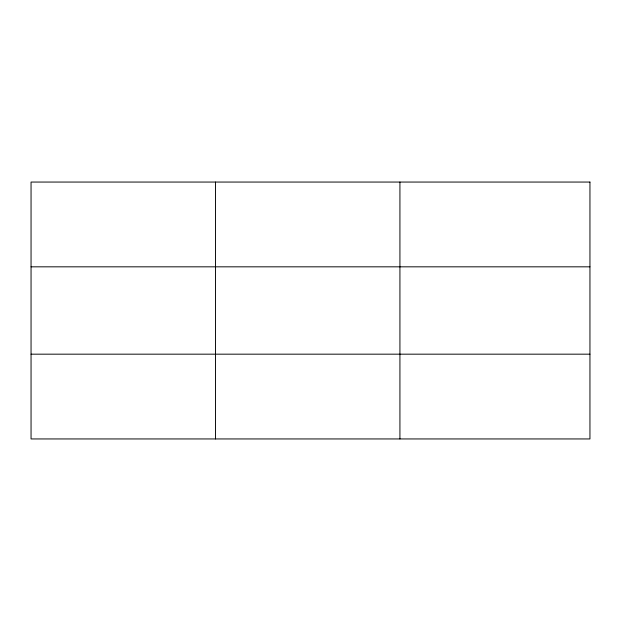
<?xml version="1.0" encoding="UTF-8"?>
<svg xmlns="http://www.w3.org/2000/svg" width="621" height="621" viewBox="0 0 621 621"><rect width="100%" height="100%" fill="white"/><g stroke="black" fill="none" stroke-linecap="round" stroke-linejoin="round"><path stroke-width="0.93" d="M215.487 438.946L215.487 182.054M399.924 438.946L399.924 182.054M31.05 266.828L589.95 266.828M31.05 354.172L589.95 354.172M589.95 182.054L589.95 438.946L31.05 438.946L31.05 182.054L589.95 182.054"/></g></svg>
